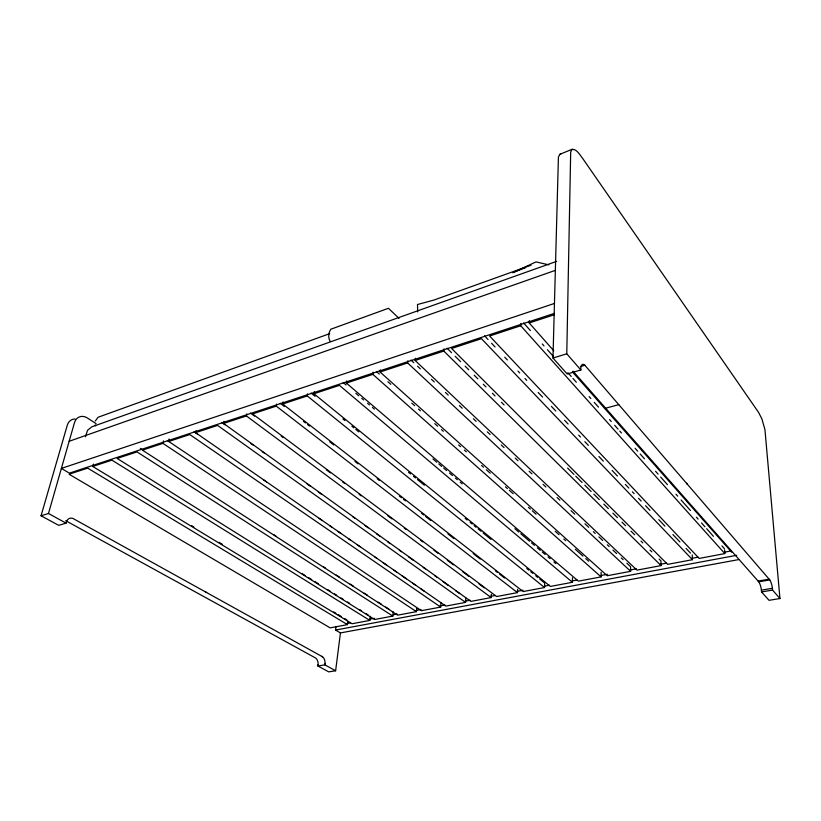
<?xml version="1.0" encoding="UTF-8"?>
<svg xmlns="http://www.w3.org/2000/svg" width="821" height="821" viewBox="0 0 821 821"><rect width="100%" height="100%" fill="white"/><g stroke="black" fill="none" stroke-linecap="round" stroke-linejoin="round"><path stroke-width="1.23" d="M758.758 581.832L758.871 581.976A7.512 2.083 77.7 0 1 761.375 589.837L761.549 591.931L769.031 600.315L779.95 598.55L764.936 429.578L761.898 418.895L758.522 412.316L582.469 158.145C579.739 154.82 577.019 149.165 572.114 149.278L559.891 154.297L558.424 157.047L552.974 358.038L567.219 374.007L580.858 369.973L580.899 367.459A10.026 3.725 74.1 0 1 584.685 365.068L769.78 579.934L758.758 581.832L573.037 371.195M314.269 391.627L313.94 393.752L550.357 586.43L572.422 582.284L572.483 577.758M580.858 369.973L566.777 353.8L570.687 152.018L572.114 149.278M283.071 401.921L282.701 404.014L523.121 591.561L544.559 587.528L544.682 583.054L539.715 579.01M553.795 350.803L529.227 322.981L529.319 320.672M517.487 592.618L276.277 406.128L252.601 413.907L496.643 596.539L517.487 592.618L517.62 589.304M520.74 325.763L489.603 336.005L699.184 558.424L724.82 553.6L520.74 325.763L520.853 323.474M224 421.409L223.579 423.451L470.895 601.393L491.163 597.575L491.338 594.301M196.014 430.635L195.572 432.657L445.844 606.103L465.558 602.388L465.856 598.078M167.33 440.549L421.46 610.691L440.651 607.078L440.99 602.809M415.354 358.274L415.128 360.481L636.973 570.133L661.079 565.597L443.802 351.06L444.007 348.822M416.411 611.645L162.958 443.381L142.402 450.134L397.733 615.155L416.411 611.645L416.709 608.474M392.818 616.078L137.015 451.909L117.146 458.436L374.622 619.506L392.818 616.078L393.238 611.912M380.339 369.83L380.072 372.005L607.242 575.726L630.641 571.324L407.627 362.944L407.873 360.747M93.368 464.06L92.722 466.461L352.096 623.744L369.83 620.409L370.302 616.284M347.437 624.627L87.683 468.124L69.087 474.24L330.155 627.87L347.437 624.627L347.817 621.559M346.678 380.934L346.37 383.089L578.384 581.155L601.105 576.886L372.867 374.376L373.145 372.2M318.148 664.548L317.943 666.016L328.739 671.876L335.625 670.757L340.407 633.186M738.756 559.583L340.438 632.919L335.553 630.046L336.025 626.413M325.065 663.389L324.87 664.856L335.625 670.757M544.559 587.528L307.259 395.938L307.608 393.823M276.277 406.128L276.646 404.035M223.579 423.451L246.403 415.949L246.803 413.876M169.116 439.05L168.531 441.544L189.805 434.555L440.651 607.078M162.958 443.381L163.543 440.898M75.163 418.997A13.269 9.924 65.6 0 0 67.199 425.545L41.05 515.773L58.691 525.337L66.091 523.151L66.675 521.15A7.389 5.809 71.9 0 1 72.833 518.379L322.581 656.831M85.446 436.772L87.539 430.307L91.808 426.828L556.638 261.355M41.05 515.773L48.47 513.505L74.403 422.938A13.331 9.903 65.8 0 1 86.523 417.458L96.088 423.615M95.277 421.029L98.089 417.253L329.724 333.644M525.502 267.687L512.756 272.705L536.021 261.899L548.797 264.844M531.033 265.224L433.95 300.055L417.509 304.509L417.673 311.918M69.149 441.288L554.934 270.509M554.042 303.585L61.38 468.411L69.395 473.132L554.452 313.345M92.722 466.461L111.943 460.15L369.83 620.409M195.572 432.657L217.596 425.411L465.558 602.388M282.701 404.014L307.259 395.938M313.94 393.752L339.442 385.367L572.422 582.284M346.37 383.089L372.867 374.376M380.072 372.005L407.627 362.944M415.128 360.481L443.802 351.06M529.227 322.981L554.493 314.669M552.974 358.038L566.777 353.8M580.375 366.607L584.88 365.263M605.672 408.211L618.788 404.63M346.739 623.539L350.516 622.831M369.409 619.26L374.448 618.305M393.341 614.734L397.118 614.026M416.011 610.455L421.05 609.5M439.943 605.939L444.982 604.985M465.138 601.177L470.166 600.223M490.322 596.415L495.361 595.471M516.768 591.418L523.069 590.227M544.477 586.184L549.516 585.24M572.186 580.95L577.225 580.006M601.157 575.48L607.458 574.29M630.128 570.01L636.419 568.82M660.351 564.304L666.652 563.114M691.836 558.352L698.137 557.161M724.584 552.164L730.885 550.973M692.452 559.696L667.606 564.366L451.612 348.494L481.475 338.673L692.452 559.696L692.236 554.945M335.553 630.046L736.673 555.304M559.891 154.297L560.794 154.132M758.091 581.073L769.123 579.164L769.893 580.088A7.553 2.032 77.6 0 1 772.397 587.99L772.582 590.083L779.95 598.55M761.406 590.145L772.428 588.288M761.549 591.931L772.582 590.083M205.435 591.879L206.635 592.546M321.616 656.307L322.735 656.944A5.973 3.653 82.1 0 1 325.075 663.132L324.87 664.856L317.943 666.016L318.168 664.302A5.942 3.664 82.2 0 0 315.818 658.134L65.701 520.688M48.47 513.505L66.091 523.151M191.693 525.686L193.879 527.01M219.012 542.271L222.286 544.261M333.737 611.912L335.922 613.246M338.108 614.57L341.382 616.561M344.666 618.552L346.842 619.876M301.954 573.489L305.207 575.521M308.46 577.563L311.723 579.605M314.977 581.637L318.23 583.68M327.99 589.786L330.165 591.151M334.496 593.86L336.672 595.225M341.013 597.945L343.178 599.299M347.519 602.019L349.684 603.373M359.444 609.49L361.62 610.845M365.961 613.564L368.126 614.919M140.391 448.389L143.613 450.472M273.814 534.666L275.959 536.062M323.3 566.675L325.455 568.07M336.22 575.028L339.442 577.112M350.208 584.07L353.43 586.163M364.196 593.121L367.418 595.204M378.183 602.162L381.406 604.256M385.706 607.037L388.938 609.12M194.074 431.702L197.225 433.888M263.418 479.762L266.568 481.948M319.112 518.349L322.263 520.535M329.621 525.635L331.715 527.092M338.026 531.454L341.177 533.64M348.525 538.74L350.629 540.197M356.94 544.559L360.091 546.745M374.797 556.936L376.901 558.393M383.202 562.765L387.409 565.679M393.711 570.041L396.861 572.227M402.116 575.87L406.323 578.784M412.624 583.156L415.775 585.332M421.029 588.975L424.18 591.161M221.773 422.558L224.892 424.796M250.857 443.473L252.94 444.961M262.279 451.683L264.362 453.182M306.941 483.805L310.061 486.042M318.363 492.015L321.483 494.263M352.64 516.666L354.723 518.164M365.109 525.625L368.219 527.872M376.531 533.845L379.651 536.082M387.953 542.055L390.037 543.553M399.375 550.275L401.459 551.774M408.725 556.997L412.881 559.984M423.267 567.455L425.35 568.943M434.689 575.665L436.772 577.163M443.001 581.648L448.194 585.383M455.46 590.607L459.616 593.593M246.403 415.949L491.163 597.575M250.477 413.086L254.582 416.144M281.234 436.074L283.286 437.614M326.348 469.807L330.442 472.865M342.747 482.071L344.799 483.6M359.146 494.334L361.199 495.863M387.851 515.793L391.956 518.862M404.26 528.057L406.313 529.586M420.66 540.321L422.712 541.85M433.991 550.286L438.086 553.354M447.312 560.25L453.469 564.848M462.695 571.744L468.842 576.342M479.095 584.008L484.226 587.846M280.238 403.265L284.282 406.405M303.472 421.358L305.494 422.938M307.516 424.508L309.538 426.078M329.744 441.821L333.788 444.972M355 461.494L358.028 463.855M377.229 478.807L379.251 480.388M399.458 496.13L401.479 497.7M403.501 499.271L405.523 500.851M421.686 513.443L423.708 515.013M425.73 516.583L430.779 520.524M447.948 533.896L454.013 538.627M473.214 553.58L480.285 559.08M495.443 570.893L497.454 572.463M499.476 574.043L504.535 577.974M311.108 393.074L315.079 396.307M342.911 418.936L344.902 420.557M351.86 426.212L353.841 427.833M355.832 429.455L358.808 431.877M408.509 472.301L410.5 473.912M413.476 476.344L415.467 477.955M417.458 479.577L424.416 485.232M465.168 518.379L467.149 520.001M470.135 522.423L472.126 524.044M474.107 525.656L476.098 527.277M478.089 528.888L481.065 531.32M483.056 532.932L491.009 539.397M526.795 568.501L528.775 570.123M530.766 571.734L532.757 573.356M535.733 575.778L537.724 577.399M343.147 382.494L346.072 384.987M355.832 393.29L358.756 395.784M361.692 398.277L363.641 399.94M367.541 403.265L369.491 404.927M372.426 407.421L374.376 409.084M432.924 458.939L436.834 462.264M438.783 463.927L441.708 466.41M443.658 468.073L446.593 470.566M449.518 473.06L452.443 475.554M455.378 478.048L457.328 479.71M460.253 482.204L462.202 483.867M514.9 528.734L518.81 532.059M520.76 533.722L529.545 541.203M531.495 542.866L534.42 545.349M537.355 547.843L540.28 550.337M542.229 551.999L545.154 554.493M548.089 556.987L550.039 558.649M553.939 561.975L555.889 563.637M376.429 371.503L379.302 374.068M387.902 381.755L390.775 384.32M411.803 403.121L414.667 405.677M418.494 409.094L420.403 410.808M434.75 423.626L437.614 426.191M441.441 429.609L443.35 431.312M458.652 444.992L460.56 446.696M464.388 450.113L466.297 451.827M481.599 465.497L483.507 467.2M486.371 469.766L490.199 473.183M505.5 486.863L507.409 488.567M509.318 490.281L513.146 493.698M528.437 507.368L530.356 509.071M532.265 510.785L536.092 514.203M555.212 531.29L559.039 534.707M563.811 538.987L565.731 540.69M575.285 549.239L582.941 556.074M585.804 558.639L588.667 561.205M411.023 360.06L413.815 362.687M417.53 366.197L420.321 368.824M431.487 379.323L434.278 381.95M445.444 392.459L448.235 395.086M459.401 405.595L462.192 408.222M473.348 418.731L476.139 421.347M487.305 431.856L490.096 434.483M501.262 444.992L504.053 447.619M515.219 458.128L518.01 460.755M529.165 471.254L531.957 473.881M543.122 484.39L545.914 487.017M557.079 497.526L559.871 500.153M571.036 510.662L574.751 514.162M584.983 523.788L588.708 527.298M593.357 531.669L595.225 533.424M598.94 536.924L602.665 540.423M607.314 544.805L609.172 546.56M612.897 550.06L616.622 553.559M621.271 557.941L623.129 559.686M626.854 563.196L630.569 566.695L630.641 571.324M686.489 483.241L687.372 484.257M399.016 318.353L388.456 308.286L330.832 329.211C328.503 332.454 327.928 337.698 330.042 341.167M447.024 348.176L451.55 352.681M455.173 356.293L460.612 361.702M465.148 366.207L468.77 369.809M474.21 375.218L477.843 378.82M483.282 384.228L486.001 386.937M492.343 393.249L495.063 395.948M501.405 402.259L504.125 404.969M567.578 468.062L573.92 474.374M575.737 476.18L582.079 482.491M584.798 485.19L591.141 491.502M593.86 494.201L599.299 499.609M603.835 504.125L608.361 508.63M612.897 513.135L617.433 517.64M621.959 522.146L625.592 525.758M631.021 531.166L634.654 534.769M640.996 541.08L642.812 542.886M650.058 550.091L651.874 551.897M659.13 559.111L660.936 560.907L661.079 565.597M484.503 335.799L488.023 339.514M491.543 343.229L495.063 346.944M504.751 357.156L507.388 359.947M517.948 371.082L519.714 372.939M524.988 378.512L526.754 380.369M538.196 392.438L542.599 397.087M551.404 406.374L555.796 411.013M564.602 420.301L568.122 424.016M578.692 435.161L580.447 437.018M584.85 441.657L588.37 445.372M598.93 456.517L603.332 461.156M612.138 470.443L617.413 476.016M625.335 484.369L628.855 488.085M632.386 491.8L634.14 493.657M638.543 498.306L641.18 501.087M645.583 505.736L649.986 510.375M658.791 519.662L664.948 526.158M672.871 534.522L679.911 541.942M686.079 548.449L690.471 553.087M523.562 322.899L530.376 330.555M542.291 343.958L543.995 345.877M547.402 349.705L553.364 356.396M567.845 372.672L571.242 376.5M572.945 378.419L576.352 382.247M589.129 396.605L590.833 398.513M594.24 402.352L598.499 407.134M609.562 419.572L611.265 421.491M614.672 425.319L618.08 429.147M619.783 431.066L621.487 432.975M635.105 448.297L637.66 451.16M640.216 454.034L644.475 458.826M655.548 471.264L658.093 474.138M660.648 477.011L667.463 484.667M675.981 494.242L677.684 496.151M681.091 499.979L690.451 510.508M696.413 517.209L698.117 519.129M701.524 522.956L704.931 526.784M706.635 528.693L713.449 536.349M721.957 545.924L724.512 548.797M572.442 371.913L731.757 552.297M95.698 425.853L95.185 424.95M724.584 549.998L724.82 553.6M601.105 572.309L601.105 576.886"/></g></svg>
